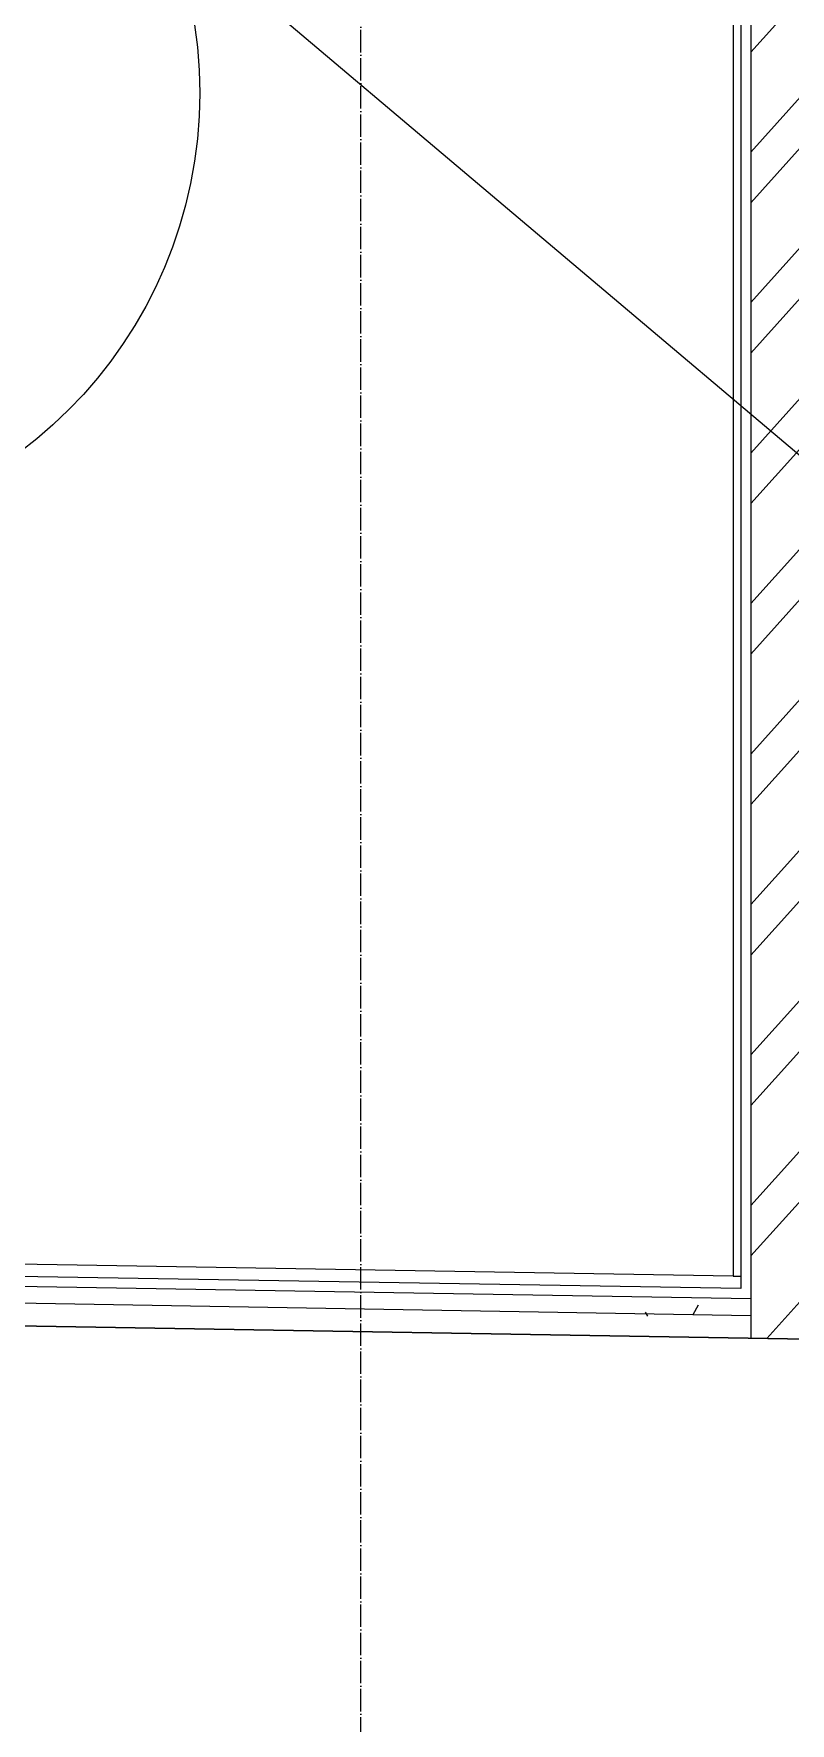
# Model space of a CAD drawing. Header units: millimetres. Extents: x -32 to 417638015, y -35 to 175284279.
# Drawn here: x 416313313 to 416313988, y 175268401 to 175269909 of the extents above; entities that cross this region are included whole.
import ezdxf

# ---------------------------------------------------------------- set-up
doc = ezdxf.new("R2010")
doc.units = ezdxf.units.MM
doc.linetypes.add('ADSK_Линия сетки', pattern=[25, 20, -2.5, 0, -2.5])
doc.layers.add('PDF __ЭМ_Надписи', color=7, linetype='Continuous')
doc.layers.add('Линии', color=7, linetype='Continuous', lineweight=9, true_color=0x00a600)
for name, color, linetype, lineweight in [('Оси', 253, 'Continuous', 9), ('Стены внутренние', 7, 'Continuous', 18), ('Стены несущие', 7, 'Continuous', 30), ('Стены отделка', 7, 'Continuous', 30), ('Стены штриховка', 7, 'Continuous', 9), ('ШТРИХОВКА', 252, 'Continuous', 15)]:
    doc.layers.add(name, color=color, linetype=linetype, lineweight=lineweight)

# ---------------------------------------------------------------- blocks, each defined once
blk = doc.blocks.new('1 этаж')
at = {"layer": 'Стены внутренние', "lineweight": 9}
h = blk.add_hatch(dxfattribs=at)
h.set_pattern_fill('FP_12', color=8, style=0, pattern_type=2)
h.set_pattern_definition([(0, (557.2005734382547, 188.9018102923583), (406.4, 101.6), [33.528, -271.272, 33.528, -271.272, -1625.6]), (0, (557.2005734382547, 188.9018102923583), (406.4, 101.6), [-609.6, 33.528, -576.072, 33.528, -271.272, -711.2]), (0, (557.2005734382547, 188.9018102923583), (406.4, 101.6), [-1524, 33.528, -169.672, 33.528, -474.472]), (120, (709.6005734382488, 239.7018102923575), (-291.1881810244989, 301.1527240979959), [33.52799999999996, -271.2719999999997, 33.52799999999996, -271.2719999999997, -1625.599999999999]), (120, (709.6005734382488, 239.7018102923575), (-291.1881810244989, 301.1527240979959), [-609.5999999999995, 33.52799999999996, -576.0719999999994, 33.52799999999996, -271.2719999999997, -711.1999999999995]), (120, (709.6005734382488, 239.7018102923575), (-291.1881810244989, 301.1527240979959), [-1523.999999999999, 33.52799999999996, -169.6719999999999, 33.52799999999996, -474.4719999999997]), (240, (760.4005734382372, 442.9018102923583), (-115.2118189755009, -402.7527240979958), [33.528, -271.272, 33.528, -271.272, -1625.6]), (240, (760.4005734382372, 442.9018102923583), (-115.2118189755009, -402.7527240979958), [-609.6, 33.528, -576.072, 33.528, -271.272, -711.2]), (240, (760.4005734382372, 442.9018102923583), (-115.2118189755009, -402.7527240979958), [-1524, 33.528, -169.672, 33.528, -474.472])])
h.paths.add_polyline_path([(49755.15739901116, 37254.20240511211), (49755.15739901116, 37269.20455038591), (48210.15739901125, 37295.33547321394), (48210.15739901125, 37280.33332794011), (49746.05623179433, 37254.35633514331)])
at = {"layer": 'Стены штриховка'}
h = blk.add_hatch(dxfattribs=at)
h.set_pattern_fill('ANSI32', color=8, scale=10)
h.set_pattern_definition([(45, (-31496.66335460375, 188.9018102923583), (-67.35192090801866, 67.35192090801866), []), (45, (-31451.76205460375, 188.9018102923583), (-67.35192090801866, 67.35192090801866), [])])
h.paths.add_polyline_path([(48180.15739901119, 39580.59357071416), (48705.15739901114, 39580.59357071418), (48705.15739901114, 39700.59357071418), (48060.15739901119, 39700.59357071418), (48060.15739901119, 37262.86745037336), (48180.15739901122, 37260.83786413429)])
h.paths.add_polyline_path([(49875.15739901114, 39580.59357071413), (50447.65739901114, 39580.59357071413), (50447.65739901114, 39700.59357071418), (49635.15739901114, 39700.59357071418), (49635.15739901114, 39580.59357071418), (49755.15739901114, 39580.59357071418), (49755.15739901114, 37234.19954474653), (49875.15739901114, 37232.16995850745)])
h.paths.add_polyline_path([(51953.91662307477, 39700.59357071418), (51377.65739901114, 39700.59357071418), (51377.65739901108, 39580.59357071418), (51495.15739901111, 39580.59357071418), (51495.15739901111, 37204.77054428005), (51615.15739901111, 37202.74095804099), (51615.15739901111, 39580.59357071413), (51953.91662307479, 39580.59357071418)])
h.paths.add_polyline_path([(53340.15739901111, 39700.59357071418), (53328.15739901114, 39700.59357071418), (52883.91662307479, 39700.59357071413), (52883.91662307477, 39580.59357071413), (53340.15739901111, 39580.59357071413)])
h.paths.add_polyline_path([(53340.15739901114, 41017.7070296934), (53460.15739901108, 41017.7070296934), (53460.15739901108, 41147.70702969341), (55390.67991990966, 41147.7070296934), (55389.70939402498, 41267.7070296934), (53340.15739901114, 41267.7070296934)])
h.paths.add_polyline_path([(53460.15739901111, 39987.7070296934), (53340.15739901114, 39987.7070296934), (53340.15739901114, 37193.56851621989), (53340.49561501323, 37193.5627958987), (53460.15739901111, 37177.01477185852)])
at = {"layer": 'Линии', "color": 8}
blk.add_circle((48863.09694294026, 38345.59312068694), 400, dxfattribs=at)
at = {"layer": 'Оси', "color": 8, "linetype": 'ADSK_Линия сетки'}
blk.add_line((49406.76592647671, -4162.595295516368), (49406.76592647678, 44411.90026894388), dxfattribs=at)
at = {"layer": 'Стены несущие', "color": 8}
blk.add_line((53505.29538765686, 37170.77264094353), (48284.17280041359, 37259.07862890647), dxfattribs=at)
at = {"layer": 'Стены отделка', "color": 8, "lineweight": 9}
for p, q in [((49755.15739901114, 39580.59357071418), (49755.15739901114, 37254.20240511208)), ((49739.25739901117, 39564.69357071415), (49739.25739901114, 37289.47633092769)), ((49739.25739901114, 37289.47633092769), (48196.05739901122, 37315.57680996209)), ((49755.15739901108, 37254.20240511208), (48180.15739901122, 37280.84072449982)), ((48040.02911390076, 37263.20788446111), (49755.15739901108, 37234.19954474697))]:
    blk.add_line(p, q, dxfattribs=at)
at = {"layer": 'Стены штриховка', "color": 8}
for p, q in [((49746.15739901111, 39571.59357071412), (49746.15739901114, 37278.3580565181)), ((49755.15739901114, 37269.20455038588), (48180.15739901122, 37295.84286977368)), ((49746.15739901111, 37278.3580565181), (48196.05739901119, 37304.5752367613)), ((49739.25739901114, 37289.47633092769), (49746.15739901114, 37289.35962971895)), ((49755.15739901114, 37254.20240511208), (49755.15739901114, 37234.19954474697))]:
    blk.add_line(p, q, dxfattribs=at)

msp = doc.modelspace()

# ---------------------------------------------------------------- linework, layer by layer
at = {"layer": 'PDF __ЭМ_Надписи', "lineweight": 25}
msp.add_lwpolyline([(416315886.7782365, 175267936.5098174), (416308077.7933159, 175274530.5116096), (416304898.5792037, 175274530.5116096)], dxfattribs=at)

# ---------------------------------------------------------------- block references
at = {"layer": 'ШТРИХОВКА'}
msp.add_blockref('1 этаж', (416264198.1010904, 175231510.6631508), dxfattribs=at)

doc.saveas('drawing.dxf')
